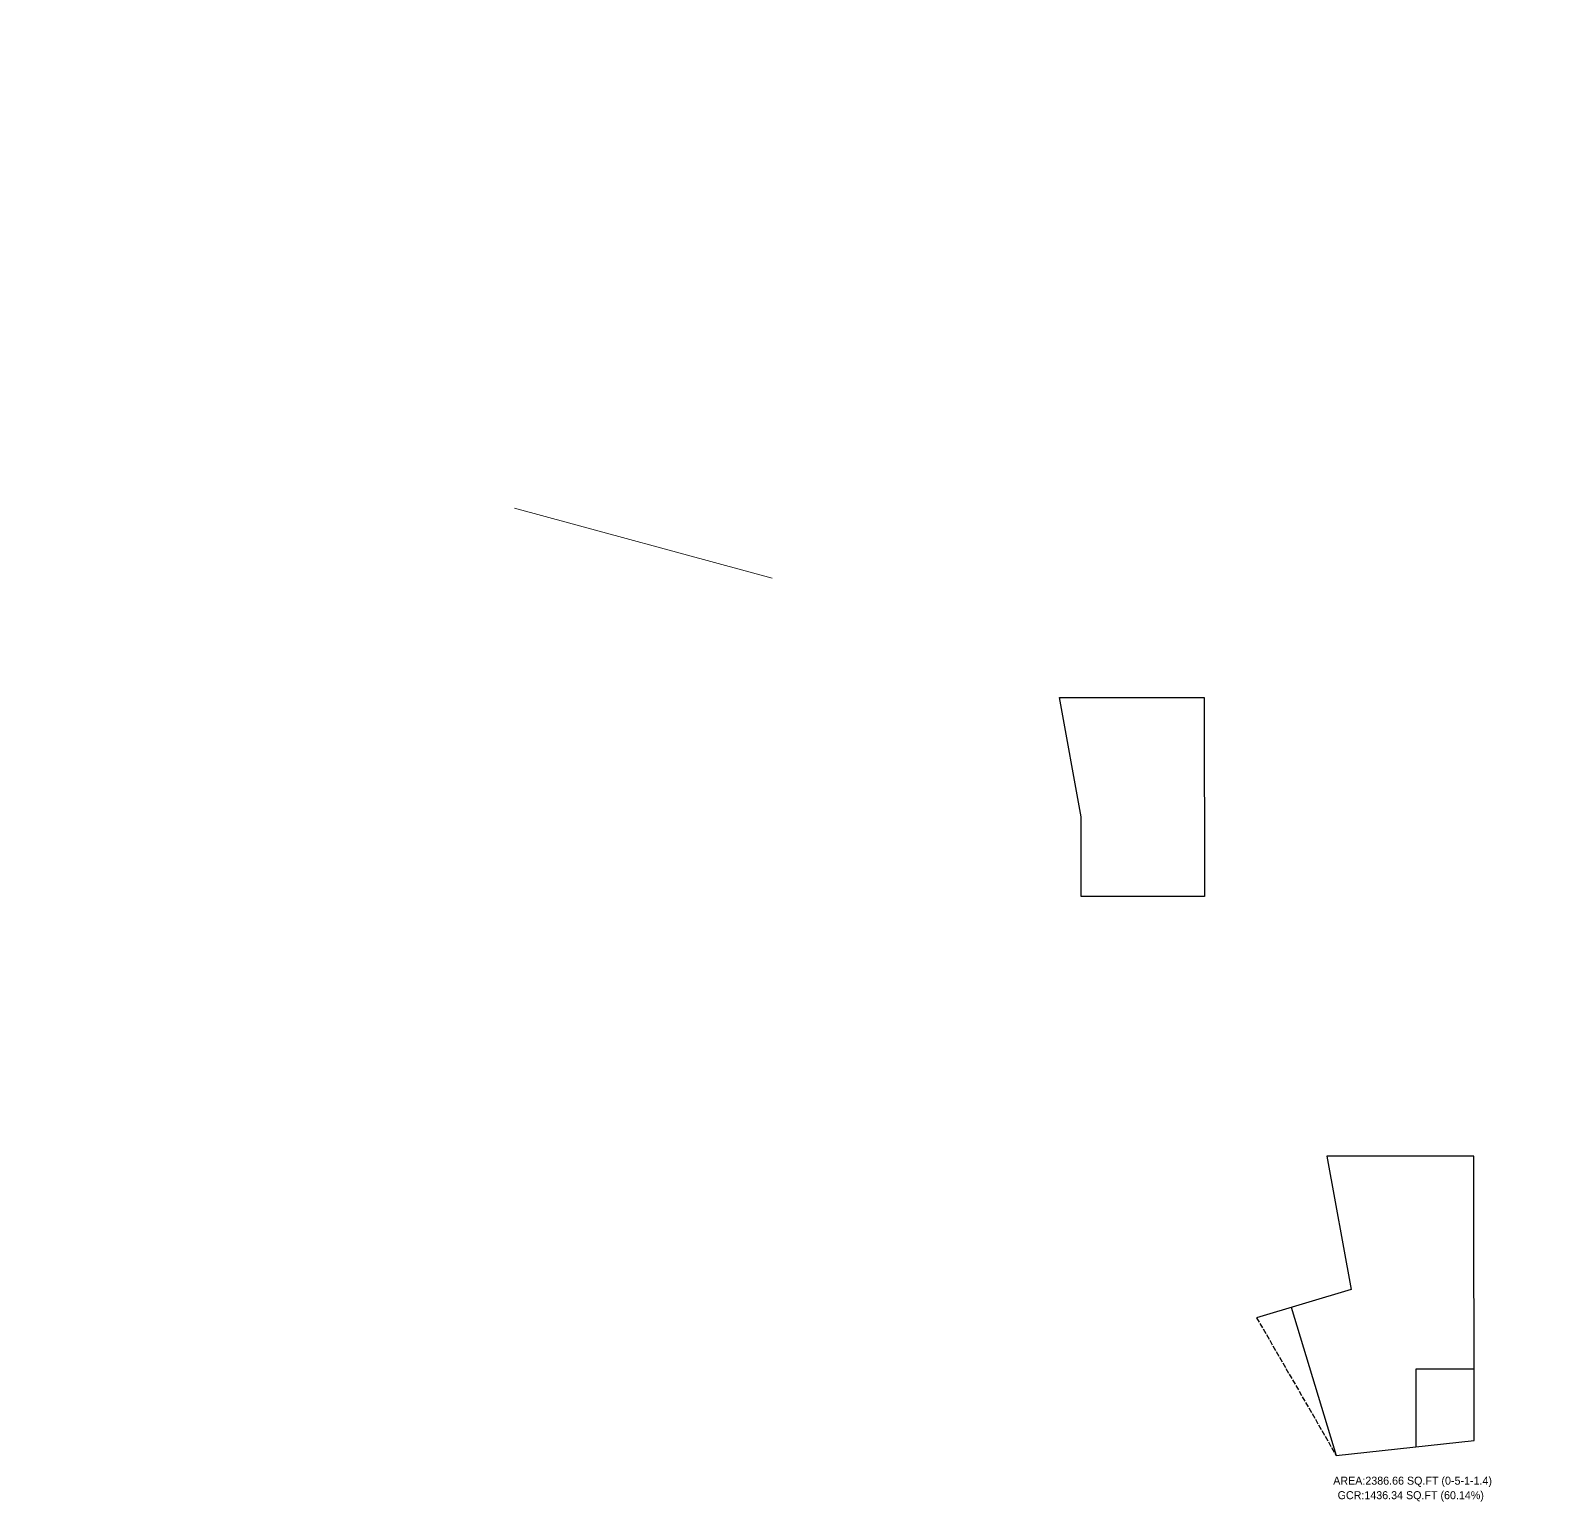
# Model space of a CAD drawing. Header units: inches. Extents: x -71 to 2682309, y -3332 to 801571.
# Drawn here: x 2643781 to 2647281, y 786091 to 789477 of the extents above; entities that cross this region are included whole.
import ezdxf

# ---------------------------------------------------------------- set-up
doc = ezdxf.new("R2010")
doc.units = ezdxf.units.IN
doc.header["$MEASUREMENT"] = 0
doc.header["$PDMODE"] = 99
doc.linetypes.add('ACAD_ISO02W100', pattern=[15, 12, -3])
for name, color, linetype, lineweight in [('DIM RA', 4, 'Continuous', 15), ('ELE1 RA', 1, 'Continuous', 30), ('Hatch', 254, 'Continuous', 9), ('HATCH RA', 8, 'Continuous', 9), ('TEXT RA', 254, 'Continuous', 20)]:
    doc.layers.add(name, color=color, linetype=linetype, lineweight=lineweight)
doc.layers.add('lettring', color=7, linetype='Continuous')
doc.styles.add('DIM 8', font='arial.ttf', dxfattribs={"height": 8})
doc.styles.add('RA 50 new', font='GOTHIC.TTF', dxfattribs={"height": 100})
doc.dimstyles.new('Copy of DIM 8', dxfattribs={"dimtxt": 8, "dimasz": 1, "dimexe": 6, "dimexo": 18, "dimgap": 1.6875, "dimtad": 1, "dimdec": 0, "dimzin": 3, "dimdsep": 46, "dimlunit": 4, "dimtxsty": 'DIM 8', "dimblk": 'dot 2', "dimcen": 0.09375, "dimse1": 1, "dimse2": 1, "dimclrd": 1, "dimclre": 1, "dimclrt": 256, "dimadec": 0, "dimazin": 0, "dimtfac": 0.75, "dimtdec": 0, "dimtix": 1, "dimtmove": 1, "dimatfit": 3, "dimldrblk": 'DOT', "dimfxl": 1, "dimtolj": 1, "dimtzin": 0, "dimlwd": 9, "dimlwe": 9, "dimarcsym": 0})

# ---------------------------------------------------------------- blocks, each defined once
blk = doc.blocks.new('dot1')
at = {"layer": 'Hatch'}
h = blk.add_hatch(color=256, dxfattribs=at)
edge = h.paths.add_edge_path()
edge.add_arc((0, 0), 1, 0, 360)
for p, q in [((3, 0), (-3, 0)), ((0, 3), (0, -3))]:
    blk.add_line(p, q, dxfattribs=at)
blk.add_circle((0, 0), 1, dxfattribs=at)
blk = doc.blocks.new('dot 2')
at = {"layer": 'Hatch', "xscale": 0.5, "yscale": 0.5, "zscale": 0.5}
blk.add_blockref('dot1', (0, 0), dxfattribs=at)
blk = doc.blocks.new('*D13')
at = {"layer": 'Defpoints', "color": 0, "transparency": 16777216}
for p in [(0, 787573.8), (-23.5, 787409.5), (2650385.6, 787409.5)]:
    blk.add_point(p, dxfattribs=at)
at = {"layer": 'DIM RA', "color": 1, "lineweight": 9, "transparency": 16777216}
blk.add_line((-23.5, 787572.8), (-23.5, 787410.5), dxfattribs=at)
for p, rotation in [((-23.5, 787573.8), 90), ((-23.5, 787409.5), 270)]:
    blk.add_blockref('dot 2', p, dxfattribs=dict(at, rotation=rotation))
at = {"layer": 'DIM RA', "transparency": 16777216, "insert": (-29.3, 787491.6), "char_height": 8, "attachment_point": 5, "rotation": 90, "style": 'DIM 8'}
blk.add_mtext('\\A1;13\'-8"', dxfattribs=at)
blk = doc.blocks.new('_Dot')
at = {"color": 0, "linetype": 'ByBlock', "lineweight": -2}
blk.add_line((-0.5, 0), (-1, 0), dxfattribs=at)
at = {"color": 0, "linetype": 'ByBlock', "const_width": 0.5}
blk.add_lwpolyline([(-0.25, 0, 1), (0.25, 0, 1)], format="xyb", close=True, dxfattribs=at)

msp = doc.modelspace()

# ---------------------------------------------------------------- linework, layer by layer
at = {"linetype": 'ACAD_ISO02W100'}
msp.add_line((2646602.7, 786514.7), (2646785.7, 786197.9), dxfattribs=at)
at = {"layer": 'ELE1 RA'}
for p, q in [((2646149.2, 787942.3), (2646481.9, 787942.3)), ((2646199.1, 787667.3), (2646149.2, 787942.3)), ((2646481.9, 787942.3), (2646482.4, 787483.8)), ((2646199.1, 787483.8), (2646199.1, 787667.3)), ((2646482.4, 787483.8), (2646199.1, 787483.8)), ((2647102.7, 786886.2), (2646764.3, 786886.2)), ((2646764.3, 786886.2), (2646820, 786579.7)), ((2647103.3, 786231.9), (2647102.7, 786886.2)), ((2646820, 786579.7), (2646602.7, 786514.7)), ((2646682.5, 786538.6), (2646785.7, 786197.9)), ((2647103.3, 786396.3), (2646968.8, 786396.3)), ((2646968.8, 786396.3), (2646968.8, 786217.5)), ((2646785.7, 786197.9), (2647103.3, 786231.9))]:
    msp.add_line(p, q, dxfattribs=at)
at = {"layer": 'HATCH RA'}
msp.add_line((2645487.7, 788217.1), (2644894.9, 788377.8), dxfattribs=at)

# ---------------------------------------------------------------- texts
at = {"layer": 'TEXT RA', "char_height": 18.41, "attachment_point": 1, "style": 'RA 50 new'}
for s, width, insert in [('AREA:2386.66 SQ.FT (0-5-1-1.4)', 372.503, (2646778.9, 786148.8)), ('GCR:1436.34 SQ.FT (60.14%)', 347.778, (2646789, 786115.4))]:
    msp.add_mtext_dynamic_manual_height_columns(s, width=width, gutter_width=0.523, heights=[0], dxfattribs=dict(at, insert=insert))

# ---------------------------------------------------------------- dimensions: what is measured, and where the dimension line sits
at = {"layer": 'DIM RA'}
dim = msp.add_linear_dim(base=(-23.5, 787409.5), p1=(0, 787573.8), p2=(2650385.6, 787409.5), angle=90, dimstyle='Copy of DIM 8', dxfattribs=at)
dim.commit()
dim.dimension.update_dxf_attribs({"geometry": '*D13', "text_midpoint": (-29.3, 787491.6)})
at = {"layer": 'lettring'}
msp.add_linear_dim(base=(2680476.7, 789475.9), p1=(0, 789304.7), p2=(2680392.7, 789475.9), angle=90, dimstyle='Copy of DIM 8', dxfattribs=at).render()

doc.saveas('drawing.dxf')
